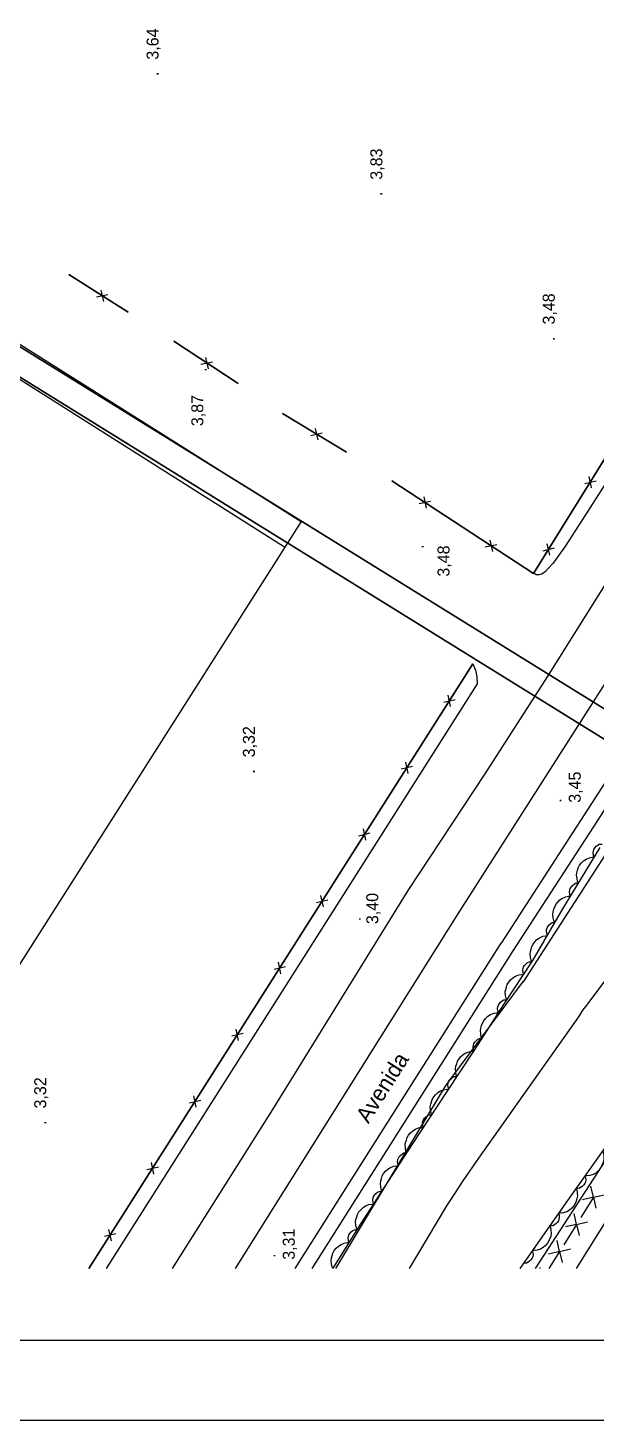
# Model space of a CAD drawing. Extents: x 731154 to 731744, y 4380181 to 4381208.
# Drawn here: x 731534.4 to 731605.5, y 4380181 to 4380355.3 of the extents above; entities that cross this region are included whole.
import ezdxf

# ---------------------------------------------------------------- set-up
doc = ezdxf.new("R2010")
doc.units = 0
doc.linetypes.add('DASHED', pattern=[0])
doc.layers.get('0').update_dxf_attribs({"linetype": 'CONTINUOUS'})
for name, color, linetype in [('1', 7, 'CONTINUOUS'), ('3', 7, 'CONTINUOUS'), ('33', 7, 'CONTINUOUS'), ('44', 7, 'CONTINUOUS'), ('48', 7, 'CONTINUOUS'), ('50', 7, 'CONTINUOUS'), ('53', 7, 'CONTINUOUS'), ('8', 7, 'CONTINUOUS'), ('PATTERN_CLASS', 7, 'CONTINUOUS')]:
    doc.layers.add(name, color=color, linetype=linetype)

msp = doc.modelspace()

# ---------------------------------------------------------------- linework, layer by layer
at = {"layer": '1', "color": 0, "linetype": 'CONTINUOUS'}
for p, q in [((731539.5, 4380324.42), (731546.94, 4380319.71)), ((731542.96, 4380321.62), (731544.38, 4380321.92)), ((731543.52, 4380322.47), (731543.85, 4380321.05)), ((731552.62, 4380316.06), (731560.69, 4380310.78)), ((731556.03, 4380313.2), (731557.46, 4380313.49)), ((731556.61, 4380314.05), (731556.92, 4380312.62)), ((731566.25, 4380307), (731574.25, 4380302.17)), ((731569.77, 4380304.27), (731571.18, 4380304.61)), ((731570.31, 4380305.13), (731570.67, 4380303.72)), ((731604.05, 4380298.26), (731605.47, 4380298.6)), ((731604.91, 4380297.7), (731604.59, 4380299.12)), ((731583.33, 4380295.75), (731584.75, 4380296.03)), ((731583.9, 4380296.59), (731584.21, 4380295.17)), ((731591.61, 4380290.33), (731593.04, 4380290.62)), ((731592.19, 4380291.17), (731592.5, 4380289.75)), ((731598.84, 4380289.84), (731600.25, 4380290.19)), ((731599.69, 4380289.29), (731599.37, 4380290.71)), ((731542.02, 4380200), (731590.03, 4380275.67)), ((731586.41, 4380270.89), (731587.83, 4380271.22)), ((731587.26, 4380270.33), (731586.95, 4380271.75)), ((731581.1, 4380262.53), (731582.52, 4380262.86)), ((731581.95, 4380261.97), (731581.65, 4380263.39)), ((731576.65, 4380253.61), (731576.35, 4380255.03)), ((731575.8, 4380254.17), (731577.22, 4380254.51)), ((731571.35, 4380245.25), (731571.04, 4380246.68)), ((731570.5, 4380245.81), (731571.91, 4380246.15)), ((731588.11, 4380244.26), (731560.31, 4380200)), ((731567.83, 4380200), (731593.58, 4380240.71)), ((731569.95, 4380200), (731595.1, 4380239.76)), ((731565.19, 4380237.45), (731566.61, 4380237.79)), ((731566.04, 4380236.89), (731565.74, 4380238.32)), ((731559.89, 4380229.1), (731561.31, 4380229.43)), ((731560.74, 4380228.53), (731560.43, 4380229.96)), ((731554.58, 4380220.74), (731556, 4380221.07)), ((731555.43, 4380220.17), (731555.13, 4380221.6)), ((731550.13, 4380211.81), (731549.83, 4380213.24)), ((731549.28, 4380212.38), (731550.7, 4380212.71)), ((731543.98, 4380204.02), (731545.39, 4380204.35)), ((731544.83, 4380203.45), (731544.52, 4380204.88))]:
    msp.add_line(p, q, dxfattribs=at)
for points in [[(731700, 4380420.5), (731695.22, 4380412.87), (731689.32, 4380403.59), (731682.32, 4380392.76), (731675.27, 4380381.86), (731669.09, 4380372.17), (731662.97, 4380362.48), (731656.07, 4380351.48), (731649.12, 4380340.42), (731642.92, 4380330.6), (731636.97, 4380321.19), (731630.37, 4380310.77), (731621.95, 4380297.46), (731609.84, 4380278.3), (731588.11, 4380244.26)], [(731700, 4380408.1), (731690.4, 4380392.95), (731663.22, 4380349.93), (731635.73, 4380306.68), (731612.09, 4380269.31), (731593.58, 4380240.71)], [(731581.97, 4380247.31), (731591.61, 4380261.92), (731599.38, 4380274.05), (731613.9, 4380297.21), (731624.13, 4380313.3), (731632.62, 4380326.48), (731646.97, 4380348.76), (731665.53, 4380378.15), (731682.32, 4380404.92)], [(731595.1, 4380239.76), (731605.69, 4380256.05), (731616.8, 4380273.44), (731627.32, 4380290.13), (731640.41, 4380310.64), (731650.83, 4380327.14), (731664.72, 4380349.03), (731675.16, 4380365.31), (731690.92, 4380390.75), (731700, 4380405.09)], [(731493.75, 4380340.67), (731568.55, 4380293.52), (731509.11, 4380200)], [(731579.91, 4380298.6), (731597.66, 4380287), (731624.85, 4380330.84)], [(731624.77, 4380330.84), (731624.87, 4380330.78), (731625.15, 4380329.85), (731625.47, 4380328.81), (731625.38, 4380327.87), (731620.99, 4380321.07), (731616.16, 4380313.46), (731613.03, 4380308.79), (731610.32, 4380304.3), (731607.04, 4380298.86), (731603.78, 4380293.75), (731601.57, 4380290.32), (731600.81, 4380289.28), (731600.11, 4380288.3), (731599.49, 4380287.6), (731599.15, 4380287.26), (731598.69, 4380286.92), (731598.35, 4380286.83), (731597.99, 4380286.82), (731597.67, 4380287.02)], [(731590.03, 4380275.67), (731590.37, 4380274.88), (731590.55, 4380274.05), (731590.58, 4380273.19), (731544.19, 4380200)], [(731552.49, 4380200), (731565.02, 4380219.88), (731581.97, 4380247.31)]]:
    msp.add_lwpolyline(points, dxfattribs=at)
at = {"layer": '3', "color": 0, "linetype": 'CONTINUOUS'}
msp.add_line((731566.5, 4380290.29), (731491.88, 4380337.52), dxfattribs=at)
at = {"layer": '33', "color": 0, "linetype": 'CONTINUOUS'}
for p, q in [((731605.15, 4380208.9), (731604.83, 4380210.28)), ((731605.15, 4380208.9), (731603.56, 4380206.35)), ((731605.15, 4380208.9), (731603.77, 4380208.58)), ((731605.15, 4380208.9), (731606.53, 4380209.21)), ((731605.15, 4380208.9), (731605.46, 4380207.52)), ((731603.02, 4380205.51), (731602.71, 4380206.89)), ((731603.02, 4380205.51), (731601.43, 4380202.96)), ((731603.02, 4380205.51), (731601.65, 4380205.19)), ((731603.02, 4380205.51), (731604.4, 4380205.82)), ((731603.02, 4380205.51), (731603.34, 4380204.13)), ((731600.9, 4380202.12), (731600.59, 4380203.5)), ((731600.9, 4380202.12), (731599.52, 4380201.8)), ((731600.9, 4380202.12), (731599.58, 4380200)), ((731600.9, 4380202.12), (731602.28, 4380202.43)), ((731600.9, 4380202.12), (731601.22, 4380200.74)), ((731598.48, 4380200), (731598.46, 4380200.1))]:
    msp.add_line(p, q, dxfattribs=at)
at = {"layer": '44', "color": 0, "linetype": 'CONTINUOUS'}
for points in [[(731596.39, 4380235.88), (731610.09, 4380257.08), (731610.42, 4380257.66), (731612.01, 4380260.65), (731613.68, 4380263.6), (731613.9, 4380263.94), (731627.83, 4380286.32), (731628.17, 4380286.87), (731660.12, 4380336.56), (731661.23, 4380337.96), (731663.58, 4380340.84), (731665.19, 4380343), (731666.95, 4380345.53), (731667.98, 4380347.29), (731669.76, 4380350.48), (731670.97, 4380352.9), (731676.89, 4380364.23)], [(731603.62, 4380231.98), (731603.87, 4380232.36), (731604.18, 4380232.79), (731608.34, 4380238.35)], [(731572.9, 4380200), (731586.64, 4380222.83), (731586.95, 4380223.27), (731587.17, 4380223.58), (731596.4, 4380235.96), (731596.39, 4380235.88)], [(731582.13, 4380200), (731586.79, 4380207.81), (731587.12, 4380208.35), (731588.84, 4380210.96), (731590.79, 4380213.78), (731603.31, 4380231.5), (731603.62, 4380231.94), (731603.62, 4380231.98)]]:
    msp.add_lwpolyline(points, dxfattribs=at)
at = {"layer": '53', "color": 0, "linetype": 'CONTINUOUS'}
for points in [[(731603.27, 4380248.23), (731603.16, 4380248.44), (731603.09, 4380248.8), (731603.03, 4380249.21), (731603.07, 4380249.53), (731603.16, 4380249.84), (731603.25, 4380250.15), (731603.41, 4380250.46), (731603.64, 4380250.75), (731603.91, 4380251.03), (731604.24, 4380251.24), (731604.64, 4380251.41), (731605, 4380251.48), (731605.25, 4380251.49), (731605.16, 4380251.75), (731605.12, 4380252.03), (731605.15, 4380252.25), (731605.2, 4380252.45), (731605.34, 4380252.67), (731605.49, 4380252.84), (731605.68, 4380253), (731605.87, 4380253.11), (731606.07, 4380253.11), (731606.23, 4380253.12)], [(731600.31, 4380243.34), (731600.2, 4380243.54), (731600.12, 4380243.9), (731600.07, 4380244.32), (731600.11, 4380244.64), (731600.2, 4380244.95), (731600.29, 4380245.25), (731600.45, 4380245.56), (731600.68, 4380245.86), (731600.95, 4380246.14), (731601.28, 4380246.35), (731601.68, 4380246.52), (731602.04, 4380246.59), (731602.29, 4380246.59), (731602.2, 4380246.85), (731602.15, 4380247.14), (731602.19, 4380247.35), (731602.24, 4380247.56), (731602.38, 4380247.78), (731602.52, 4380247.95), (731602.72, 4380248.11), (731602.91, 4380248.22), (731603.11, 4380248.22), (731603.27, 4380248.23)], [(731597.48, 4380238.37), (731597.36, 4380238.57), (731597.28, 4380238.93), (731597.22, 4380239.35), (731597.25, 4380239.66), (731597.33, 4380239.98), (731597.42, 4380240.28), (731597.58, 4380240.6), (731597.8, 4380240.9), (731598.06, 4380241.18), (731598.39, 4380241.4), (731598.79, 4380241.57), (731599.15, 4380241.65), (731599.39, 4380241.66), (731599.3, 4380241.92), (731599.25, 4380242.21), (731599.28, 4380242.42), (731599.33, 4380242.62), (731599.46, 4380242.85), (731599.6, 4380243.02), (731599.79, 4380243.19), (731599.98, 4380243.3), (731600.18, 4380243.31), (731600.34, 4380243.32)], [(731594.3, 4380233.61), (731594.2, 4380233.82), (731594.14, 4380234.18), (731594.11, 4380234.6), (731594.16, 4380234.91), (731594.26, 4380235.22), (731594.36, 4380235.53), (731594.54, 4380235.83), (731594.78, 4380236.11), (731595.06, 4380236.38), (731595.4, 4380236.58), (731595.81, 4380236.73), (731596.17, 4380236.78), (731596.42, 4380236.78), (731596.34, 4380237.04), (731596.31, 4380237.33), (731596.35, 4380237.54), (731596.41, 4380237.74), (731596.55, 4380237.96), (731596.71, 4380238.12), (731596.91, 4380238.28), (731597.11, 4380238.37), (731597.31, 4380238.37), (731597.47, 4380238.37)], [(731591.22, 4380228.79), (731591.11, 4380229), (731591.05, 4380229.36), (731591.01, 4380229.78), (731591.05, 4380230.09), (731591.14, 4380230.4), (731591.24, 4380230.71), (731591.41, 4380231.01), (731591.65, 4380231.3), (731591.93, 4380231.58), (731592.26, 4380231.78), (731592.66, 4380231.94), (731593.03, 4380232), (731593.27, 4380232), (731593.19, 4380232.26), (731593.15, 4380232.55), (731593.19, 4380232.76), (731593.25, 4380232.96), (731593.39, 4380233.18), (731593.54, 4380233.35), (731593.73, 4380233.51), (731593.93, 4380233.61), (731594.13, 4380233.61), (731594.29, 4380233.62)], [(731588.08, 4380224.01), (731587.98, 4380224.22), (731587.92, 4380224.58), (731587.89, 4380225), (731587.94, 4380225.31), (731588.04, 4380225.62), (731588.14, 4380225.92), (731588.32, 4380226.23), (731588.56, 4380226.51), (731588.84, 4380226.78), (731589.18, 4380226.98), (731589.59, 4380227.13), (731589.95, 4380227.18), (731590.2, 4380227.18), (731590.12, 4380227.44), (731590.08, 4380227.73), (731590.13, 4380227.94), (731590.19, 4380228.14), (731590.33, 4380228.36), (731590.49, 4380228.52), (731590.69, 4380228.68), (731590.88, 4380228.77), (731591.09, 4380228.77), (731591.24, 4380228.77)], [(731584.93, 4380219.24), (731584.83, 4380219.45), (731584.77, 4380219.81), (731584.73, 4380220.23), (731584.78, 4380220.54), (731584.88, 4380220.85), (731584.98, 4380221.15), (731585.16, 4380221.46), (731585.39, 4380221.74), (731585.68, 4380222.01), (731586.01, 4380222.21), (731586.42, 4380222.36), (731586.79, 4380222.42), (731587.03, 4380222.41), (731586.96, 4380222.68), (731586.92, 4380222.97), (731586.96, 4380223.18), (731587.02, 4380223.38), (731587.17, 4380223.59), (731587.32, 4380223.75), (731587.52, 4380223.91), (731587.72, 4380224.01), (731587.92, 4380224.01), (731588.08, 4380224.01)], [(731581.78, 4380214.46), (731581.68, 4380214.67), (731581.62, 4380215.03), (731581.58, 4380215.45), (731581.63, 4380215.77), (731581.73, 4380216.07), (731581.83, 4380216.38), (731582.01, 4380216.68), (731582.25, 4380216.97), (731582.53, 4380217.24), (731582.86, 4380217.43), (731583.27, 4380217.58), (731583.64, 4380217.64), (731583.88, 4380217.64), (731583.81, 4380217.9), (731583.77, 4380218.19), (731583.81, 4380218.4), (731583.87, 4380218.6), (731584.02, 4380218.82), (731584.17, 4380218.98), (731584.37, 4380219.14), (731584.57, 4380219.23), (731584.77, 4380219.23), (731584.93, 4380219.24)], [(731578.68, 4380209.65), (731578.58, 4380209.86), (731578.52, 4380210.22), (731578.48, 4380210.64), (731578.53, 4380210.95), (731578.62, 4380211.26), (731578.72, 4380211.57), (731578.89, 4380211.87), (731579.13, 4380212.16), (731579.41, 4380212.43), (731579.74, 4380212.63), (731580.15, 4380212.79), (731580.51, 4380212.85), (731580.76, 4380212.84), (731580.68, 4380213.11), (731580.64, 4380213.4), (731580.68, 4380213.61), (731580.74, 4380213.81), (731580.88, 4380214.03), (731581.03, 4380214.19), (731581.23, 4380214.35), (731581.43, 4380214.45), (731581.63, 4380214.45), (731581.79, 4380214.45)], [(731606.29, 4380214.69), (731606.39, 4380214.48), (731606.44, 4380214.11), (731606.46, 4380213.69), (731606.39, 4380213.38), (731606.29, 4380213.08), (731606.17, 4380212.78), (731605.99, 4380212.48), (731605.74, 4380212.2), (731605.45, 4380211.94), (731605.11, 4380211.76), (731604.69, 4380211.62), (731604.33, 4380211.58), (731604.08, 4380211.59), (731604.15, 4380211.32), (731604.18, 4380211.03), (731604.13, 4380210.82), (731604.06, 4380210.63), (731603.91, 4380210.41), (731603.75, 4380210.26), (731603.54, 4380210.11), (731603.34, 4380210.02), (731603.14, 4380210.03), (731602.98, 4380210.03)], [(731575.59, 4380204.84), (731575.49, 4380205.05), (731575.42, 4380205.41), (731575.38, 4380205.83), (731575.43, 4380206.14), (731575.52, 4380206.45), (731575.62, 4380206.76), (731575.79, 4380207.06), (731576.03, 4380207.35), (731576.31, 4380207.62), (731576.64, 4380207.82), (731577.05, 4380207.98), (731577.41, 4380208.04), (731577.66, 4380208.04), (731577.58, 4380208.3), (731577.54, 4380208.59), (731577.58, 4380208.8), (731577.64, 4380209), (731577.78, 4380209.22), (731577.93, 4380209.38), (731578.13, 4380209.54), (731578.33, 4380209.64), (731578.53, 4380209.64), (731578.69, 4380209.65)], [(731602.97, 4380210.03), (731603.07, 4380209.82), (731603.12, 4380209.46), (731603.14, 4380209.04), (731603.08, 4380208.72), (731602.98, 4380208.42), (731602.86, 4380208.12), (731602.68, 4380207.82), (731602.43, 4380207.54), (731602.14, 4380207.28), (731601.8, 4380207.09), (731601.39, 4380206.96), (731601.02, 4380206.91), (731600.78, 4380206.92), (731600.85, 4380206.65), (731600.87, 4380206.36), (731600.82, 4380206.15), (731600.76, 4380205.96), (731600.61, 4380205.74), (731600.45, 4380205.59), (731600.25, 4380205.44), (731600.05, 4380205.34), (731599.85, 4380205.35), (731599.69, 4380205.35)], [(731572.53, 4380200), (731572.43, 4380200.21), (731572.36, 4380200.57), (731572.32, 4380200.99), (731572.36, 4380201.31), (731572.45, 4380201.62), (731572.55, 4380201.92), (731572.72, 4380202.23), (731572.95, 4380202.52), (731573.23, 4380202.79), (731573.56, 4380203), (731573.97, 4380203.15), (731574.33, 4380203.22), (731574.58, 4380203.22), (731574.5, 4380203.48), (731574.46, 4380203.77), (731574.5, 4380203.98), (731574.55, 4380204.18), (731574.69, 4380204.4), (731574.84, 4380204.57), (731575.04, 4380204.73), (731575.23, 4380204.83), (731575.43, 4380204.83), (731575.59, 4380204.84)], [(731599.69, 4380205.35), (731599.78, 4380205.14), (731599.83, 4380204.77), (731599.85, 4380204.36), (731599.79, 4380204.04), (731599.69, 4380203.74), (731599.58, 4380203.44), (731599.39, 4380203.14), (731599.15, 4380202.86), (731598.85, 4380202.6), (731598.51, 4380202.41), (731598.1, 4380202.28), (731597.74, 4380202.23), (731597.49, 4380202.24), (731597.56, 4380201.97), (731597.59, 4380201.68), (731597.54, 4380201.47), (731597.47, 4380201.28), (731597.32, 4380201.06), (731597.16, 4380200.91), (731596.96, 4380200.76), (731596.76, 4380200.66), (731596.56, 4380200.67), (731596.4, 4380200.67)]]:
    msp.add_lwpolyline(points, dxfattribs=at)
at = {"layer": '8', "color": 0, "linetype": 'DASHED'}
msp.add_line((731597.89, 4380200), (731615.15, 4380226.61), dxfattribs=at)
at = {"layer": '8', "color": 0, "linetype": 'CONTINUOUS'}
msp.add_line((731618.08, 4380224.19), (731602.97, 4380200), dxfattribs=at)
at = {"layer": 'PATTERN_CLASS', "color": 0, "linetype": 'CONTINUOUS'}
for p, q in [((731546.94, 4380319.71), (731539.5, 4380324.42)), ((731560.69, 4380310.78), (731552.62, 4380316.06)), ((731574.25, 4380302.17), (731566.25, 4380307)), ((731590.03, 4380275.67), (731542.02, 4380200))]:
    msp.add_line(p, q, dxfattribs=at)
for points in [[(731700, 4380364.9), (731696.6, 4380359.73), (731692.83, 4380353.84), (731689.35, 4380348.63), (731679.13, 4380332.87), (731673.7, 4380323.25), (731666.3, 4380311.44), (731661.3, 4380304.15), (731656.24, 4380295.38), (731649.92, 4380285.71), (731643.03, 4380270.91), (731634.6, 4380258.23), (731625.8, 4380244.87), (731621.84, 4380236.52), (731614.48, 4380226.27), (731607.79, 4380216.8), (731601.68, 4380208.19), (731596.63, 4380201), (731595.93, 4380200)], [(731624.85, 4380330.84), (731597.66, 4380287), (731579.91, 4380298.6)], [(731572.54, 4380200), (731572.64, 4380200.17), (731575.93, 4380205.37), (731579.95, 4380211.61), (731582.49, 4380215.54), (731586.77, 4380222.03), (731590.36, 4380227.44), (731593.93, 4380233.05), (731597.57, 4380238.53), (731601.32, 4380245.01), (731605.98, 4380252.71)]]:
    msp.add_lwpolyline(points, dxfattribs=at)

# ---------------------------------------------------------------- texts
at = {"layer": '48', "color": 0, "linetype": 'CONTINUOUS'}
for s, p in [(' 3,64', (731550.73, 4380350.76)), ('.', (731550.73, 4380349.26)), (' 3,83', (731578.73, 4380335.73)), ('.', (731578.73, 4380334.23)), (' 3,48', (731600.3, 4380317.6)), ('.', (731600.3, 4380316.1)), ('.', (731556.73, 4380312.23)), (' 3,87', (731556.33, 4380304.88)), ('.', (731583.9, 4380290.07)), (' 3,48', (731587.13, 4380286.04)), (' 3,32', (731562.78, 4380263.42)), ('.', (731562.78, 4380261.92)), (' 3,45', (731603.55, 4380257.73)), ('.', (731601.13, 4380258.3)), (' 3,40', (731578.22, 4380242.54)), ('.', (731576.02, 4380243.46)), (' 3,32', (731536.67, 4380219.46)), ('.', (731536.67, 4380217.96)), (' 3,31', (731567.77, 4380200.52)), ('.', (731565.35, 4380201.32))]:
    msp.add_text(s, height=1.5, rotation=90, dxfattribs=at).set_placement(p)
at = {"layer": '50', "color": 0, "linetype": 'CONTINUOUS'}
msp.add_text('Avenida', height=2, rotation=57.7348, dxfattribs=at).set_placement((731576.98, 4380218.04))

# ---------------------------------------------------------------- meshes
at = {"color": 0, "linetype": 'CONTINUOUS'}
mesh = msp.add_polyface(dxfattribs=at)
corners = [(731154.5, 4380181), (731154.5, 4380181), (731154.5, 4380371.96), (731462.5, 4380181), (731154.5, 4380546.49), (731744, 4380181), (731154.5, 4381207.5), (731744, 4380842.01), (731744, 4381207.5)]
mesh.append_faces([[corners[k] for k in face] for face in [(0, 1, 3, 2), (2, 3, 5, 4), (4, 5, 7, 6), (6, 7, 8, 8)]], dxfattribs={"vtx0": -1, "vtx2": -1, "color": 0})
mesh = msp.add_polyface(dxfattribs=at)
corners = [(731164.5, 4380191), (731164.5, 4380191), (731164.5, 4380375.76), (731462.5, 4380191), (731164.5, 4380544.09), (731734, 4380191), (731164.5, 4381011), (731734, 4380657.91), (731462.5, 4381011), (731734, 4380842.67), (731734, 4381011)]
mesh.append_faces([[corners[k] for k in face] for face in [(0, 1, 3, 2), (2, 3, 5, 4), (4, 5, 7, 6), (6, 7, 9, 8), (8, 9, 10, 10)]], dxfattribs={"vtx0": -1, "vtx2": -1, "color": 0})

doc.saveas('drawing.dxf')
